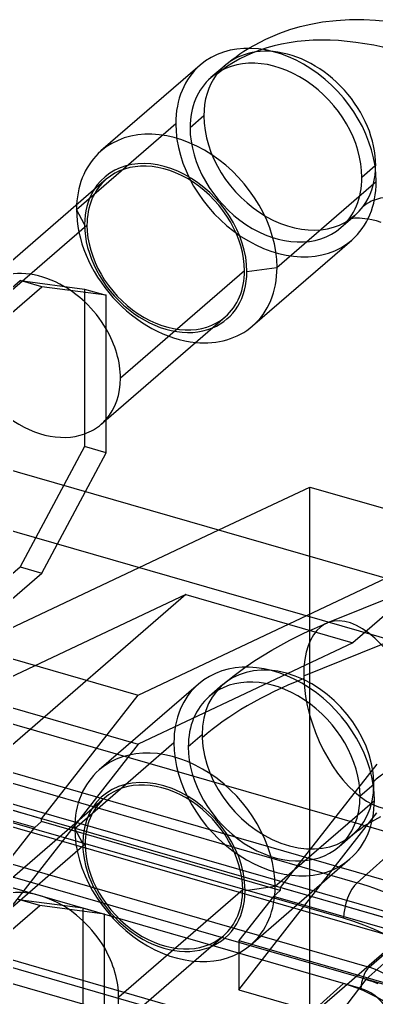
# Model space of a CAD drawing. Header units: millimetres. Extents: x -13.2 to 48.3, y -24.5 to 22.7.
# Drawn here: x 19.99 to 26.47, y 4.9 to 22.64 of the extents above; entities that cross this region are included whole.
import ezdxf

# ---------------------------------------------------------------- set-up
doc = ezdxf.new("R2010")
doc.units = ezdxf.units.MM
doc.layers.add('MAIN-1', color=7, linetype='Continuous')
doc.layers.add('MAIN-2', color=7, linetype='Continuous')

msp = doc.modelspace()

# ---------------------------------------------------------------- linework, layer by layer
at = {"layer": 'MAIN-1'}
for p, q in [((25.081, 22.513), (25.275, 22.558)), ((25.275, 22.558), (25.487, 22.596)), ((25.487, 22.596), (25.732, 22.625)), ((25.732, 22.625), (25.978, 22.64)), ((25.978, 22.64), (26.237, 22.64)), ((26.237, 22.64), (26.45, 22.629)), ((26.45, 22.629), (26.652, 22.61)), ((24.458, 22.286), (24.71, 22.394)), ((24.71, 22.394), (24.892, 22.458)), ((24.892, 22.458), (25.081, 22.513)), ((24.148, 22.119), (24.458, 22.286)), ((23.268, 21.813), (21.468, 20.255)), ((26.452, 19.992), (26.44, 19.983)), ((21.563, 19.741), (19.559, 18.006)), ((24.661, 18.142), (26.461, 19.701)), ((26.313, 19.023), (26.381, 19.01)), ((26.381, 19.01), (26.461, 18.991)), ((26.461, 18.991), (26.547, 18.966)), ((24.218, 17.08), (26.018, 18.638)), ((24.115, 18.069), (24.661, 18.142)), ((27.02, 7.788), (-8.141, 17.938)), ((24.072, 18.081), (21.822, 16.133)), ((19.766, 17.7), (20.003, 17.906)), ((19.812, 17.29), (20.393, 17.793)), ((20.003, 17.906), (21.172, 17.749)), ((20.393, 17.793), (20.003, 17.906)), ((21.562, 17.637), (20.393, 17.793)), ((21.172, 17.749), (21.562, 17.637)), ((21.562, 17.029), (21.562, 17.637)), ((21.562, 15.375), (23.723, 17.247)), ((-9.045, 17.128), (26.116, 6.978)), ((21.562, 15.386), (21.562, 17.029)), ((25.87, 6.332), (-9.291, 16.482)), ((25.87, 5.147), (-9.291, 15.297)), ((21.562, 14.779), (21.562, 15.386)), ((18.634, 14.814), (32.577, 10.789)), ((21.186, 14.077), (21.562, 14.779)), ((-10.393, 14.309), (24.767, 4.159)), ((23.607, 13.378), (25.259, 14.157)), ((25.259, 14.157), (28.29, 13.282)), ((24.62, 3.771), (-10.541, 13.921)), ((26.116, 6.978), (27.02, 7.788)), ((24.767, 4.159), (25.87, 5.147))]:
    msp.add_line(p, q, dxfattribs=at)
for centre, major_axis, ratio, start_param, end_param in [((24.643, 20.226), (1.375, -1.587), 0.75, 0.713724, 3.141672), ((24.893, 20.442), (1.178, -1.361), 0.75, 0.713724, 2.479004), ((22.843, 18.667), (1.375, -1.587), 0.75, 0.713724, 3.141672), ((22.843, 18.667), (1.375, -1.587), 0.75, -3.141514, -2.474652), ((22.643, 18.494), (-1.113, 1.285), 0.75, -2.427868, 0.242885), ((22.643, 18.494), (-1.08, 1.247), 0.75, -2.427868, 0.000079), ((24.893, 20.442), (1.178, -1.361), 0.75, 0.659933, 0.713724), ((24.643, 20.226), (1.375, -1.587), 0.75, 0.000079, 0.713724), ((27.188, 18.387), (-1.047, 0.77), 0.652091, -1.369148, -0.410808), ((22.843, 18.667), (1.375, -1.587), 0.75, 0.000079, 0.713724), ((20.393, 16.545), (-1.08, 1.247), 0.75, -1.14326, -0.269969), ((22.643, 18.494), (-1.113, 1.285), 0.75, 2.898536, 3.855317), ((22.643, 18.494), (-1.08, 1.247), 0.75, -3.141514, -2.427868), ((22.843, 18.667), (1.375, -1.587), 0.75, -0.666942, 0.000079), ((20.393, 16.545), (-1.08, 1.247), 0.75, -2.427868, -1.815314), ((20.393, 16.545), (-1.08, 1.247), 0.75, -3.040423, -2.427868), ((26.12, 6.549), (-0.139, -0.48), 0.433013, -2.536137, -0.982794), ((26.116, 2.935), (3.056, -3.529), 0.75, 0.713724, 2.284521), ((25.87, 2.722), (-2.729, 3.151), 0.75, -2.427868, -0.857072), ((25.87, 2.722), (-1.833, 2.117), 0.75, -2.427868, -0.857072)]:
    msp.add_ellipse(centre, major_axis=major_axis, ratio=ratio, start_param=start_param, end_param=end_param, dxfattribs=at)
at = {"layer": 'MAIN-2'}
for p, q in [((23.918, 21.965), (23.989, 22.016)), ((23.989, 22.016), (24.062, 22.065)), ((24.062, 22.065), (24.148, 22.119)), ((23.714, 21.803), (23.781, 21.859)), ((23.781, 21.859), (23.848, 21.913)), ((23.848, 21.913), (23.918, 21.965)), ((23.714, 21.803), (23.464, 21.587)), ((23.334, 20.892), (23.084, 20.676)), ((21.024, 19.192), (22.824, 20.751)), ((26.44, 19.983), (26.202, 19.776)), ((21.171, 18.919), (21.024, 19.192)), ((25.821, 18.865), (26.071, 19.082)), ((25.992, 19.03), (25.99, 19.029)), ((25.99, 19.029), (25.992, 19.03)), ((26.006, 19.036), (25.992, 19.03)), ((25.992, 19.03), (26, 19.032)), ((26, 19.032), (26.013, 19.034)), ((26.028, 19.05), (26.006, 19.036)), ((26.013, 19.034), (26.036, 19.038)), ((26.049, 19.064), (26.028, 19.05)), ((26.036, 19.038), (26.068, 19.041)), ((26.071, 19.082), (26.049, 19.064)), ((26.068, 19.041), (26.109, 19.042)), ((26.109, 19.042), (26.159, 19.041)), ((26.159, 19.041), (26.205, 19.038)), ((26.205, 19.038), (26.256, 19.032)), ((26.256, 19.032), (26.313, 19.023)), ((21.214, 18.906), (18.964, 16.958)), ((21.172, 17.749), (21.172, 17.518)), ((21.172, 17.518), (21.172, 15.123)), ((21.473, 15.298), (21.562, 15.375)), ((21.172, 15.123), (21.172, 14.891)), ((21.172, 14.891), (20.003, 12.71)), ((21.562, 14.779), (21.172, 14.891)), ((20.393, 12.597), (21.186, 14.077)), ((25.259, 4.544), (25.259, 14.157)), ((32.577, 9.688), (17.941, 13.913)), ((19.109, 11.256), (23.607, 13.378)), ((25.146, 10.733), (30.69, 12.965)), ((29.011, 13.074), (25.578, 11.691)), ((19.422, 12.207), (20.003, 12.71)), ((20.003, 12.71), (20.393, 12.597)), ((19.812, 12.094), (20.393, 12.597)), ((22.14, 10.381), (26.638, 12.503)), ((27.202, 12.34), (26.037, 11.331)), ((23.006, 12.206), (16.359, 6.449)), ((23.006, 12.206), (19.112, 10.369)), ((23.006, 12.206), (26.037, 11.331)), ((25.162, 11.511), (25.44, 11.635)), ((25.44, 11.635), (25.578, 11.691)), ((24.566, 11.2), (24.895, 11.38)), ((24.895, 11.38), (25.162, 11.511)), ((19.109, 11.256), (22.14, 10.381)), ((26.037, 11.331), (22.143, 9.494)), ((24.261, 11.01), (24.566, 11.2)), ((24.1, 10.9), (24.261, 11.01)), ((23.882, 10.738), (24.1, 10.9)), ((23.681, 10.573), (23.882, 10.738)), ((23.235, 10.583), (21.435, 9.024)), ((23.681, 10.573), (23.431, 10.356)), ((15.201, 10.32), (28.877, 6.372)), ((19.112, 10.369), (22.143, 9.494)), ((20.39, 8.138), (22.14, 10.381)), ((13.489, 9.832), (26.977, 5.939)), ((27.4, 6.228), (15.709, 9.603)), ((23.301, 9.662), (23.051, 9.445)), ((31.259, 9.74), (25.259, 4.544)), ((15.926, 9.432), (27.184, 6.182)), ((22.143, 9.494), (19.64, 6.286)), ((20.991, 7.962), (22.791, 9.52)), ((26.47, 9.131), (24.72, 6.888)), ((20.39, 8.138), (17.359, 9.013)), ((15.076, 8.696), (26.334, 5.446)), ((20.265, 7.978), (17.234, 8.853)), ((26.418, 8.762), (26.168, 8.545)), ((21.529, 8.511), (19.279, 6.562)), ((24.628, 6.912), (26.428, 8.47)), ((26.184, 5.056), (14.926, 8.306)), ((23.97, 5.036), (26.473, 8.244)), ((26.381, 8.091), (26.543, 8.179)), ((16.229, 8.132), (26.881, 5.057)), ((20.39, 8.086), (20.265, 7.978)), ((20.39, 8.086), (20.39, 8.138)), ((24.72, 6.836), (20.39, 8.086)), ((26.18, 7.962), (26.245, 8.007)), ((26.245, 8.007), (26.381, 8.091)), ((19.64, 7.177), (20.265, 7.978)), ((21.137, 7.688), (20.991, 7.962)), ((25.788, 7.635), (26.038, 7.851)), ((26.038, 7.851), (26.102, 7.904)), ((26.102, 7.904), (26.18, 7.962)), ((21.181, 7.676), (18.931, 5.727)), ((24.184, 5.849), (25.984, 7.408)), ((24.039, 6.851), (21.789, 4.902)), ((24.082, 6.838), (24.628, 6.912)), ((24.595, 6.728), (24.72, 6.836)), ((27.751, 6.013), (24.72, 6.888)), ((24.72, 6.888), (24.72, 6.836)), ((19.97, 6.675), (21.139, 6.519)), ((20.36, 6.563), (19.97, 6.675)), ((24.595, 6.728), (23.97, 5.927)), ((27.626, 5.853), (24.595, 6.728)), ((16.359, 6.449), (26.751, 3.449)), ((19.779, 6.06), (20.36, 6.563)), ((21.529, 6.406), (20.36, 6.563)), ((21.139, 6.519), (21.139, 6.288)), ((21.139, 6.519), (21.529, 6.406)), ((21.529, 5.799), (21.529, 6.406)), ((21.139, 6.288), (21.139, 3.892)), ((27.4, 6.228), (26.273, 5.222)), ((26.334, 5.446), (27.184, 6.182)), ((21.44, 4.068), (23.69, 6.016)), ((23.97, 5.927), (23.97, 5.036)), ((23.97, 5.927), (27.001, 5.052)), ((21.529, 4.156), (21.529, 5.799)), ((26.273, 5.222), (24.846, 3.356)), ((26.273, 5.222), (26.315, 5.211)), ((26.315, 5.211), (26.358, 5.199)), ((26.358, 5.199), (26.401, 5.184)), ((26.401, 5.184), (26.444, 5.167)), ((26.444, 5.167), (26.488, 5.148)), ((23.97, 5.036), (27.001, 4.161))]:
    msp.add_line(p, q, dxfattribs=at)
for centre, major_axis, ratio, start_param, end_param in [((27.188, 18.387), (-3.947, 2.904), 0.652091, -1.369148, -0.146674), ((24.893, 20.442), (1.178, -1.361), 0.75, 2.479004, 3.309902), ((24.643, 20.226), (1.178, -1.361), 0.75, 0.713724, 3.141672), ((24.643, 20.226), (1.375, -1.587), 0.75, -3.141514, -2.427868), ((24.643, 20.226), (1.178, -1.361), 0.75, -3.141514, -2.427868), ((24.893, 20.442), (1.178, -1.361), 0.75, -2.973284, -2.427868), ((24.893, 20.442), (1.178, -1.361), 0.75, -2.427868, 0.168309), ((24.643, 20.226), (1.375, -1.587), 0.75, -2.427868, 0.000079), ((24.643, 20.226), (1.178, -1.361), 0.75, -2.427868, 0.000079), ((24.893, 20.442), (1.178, -1.361), 0.75, 0.168309, 0.659933), ((22.643, 18.494), (-1.08, 1.247), 0.75, 0.000079, 0.713724), ((24.643, 20.226), (1.178, -1.361), 0.75, 0.000079, 0.713724), ((22.643, 18.494), (-1.113, 1.285), 0.75, 0.242885, 0.713724), ((27.188, 18.387), (-1.047, 0.77), 0.652091, -0.410808, -0.146674), ((22.843, 18.667), (1.375, -1.587), 0.75, -2.474652, -2.427868), ((22.843, 18.667), (1.375, -1.587), 0.75, -2.427868, -0.666942), ((22.643, 18.494), (-1.113, 1.285), 0.75, 0.713724, 2.898536), ((22.643, 18.494), (-1.08, 1.247), 0.75, 0.713724, 3.141672), ((20.393, 16.545), (-1.08, 1.247), 0.75, -1.434003, -1.14326), ((20.393, 16.545), (-1.08, 1.247), 0.75, -1.815314, -1.434003), ((20.393, 16.545), (-1.08, 1.247), 0.75, 0.713724, 2.861452), ((20.393, 16.545), (-1.08, 1.247), 0.75, 2.861452, 3.14161), ((20.393, 16.545), (-1.08, 1.247), 0.75, -3.141575, -3.040423), ((26.25, 10.022), (0.672, -1.67), 0.52454, 0.9653, 4.074567), ((24.61, 8.995), (1.375, -1.587), 0.75, 0.713724, 3.141672), ((24.86, 9.212), (1.178, -1.361), 0.75, 0.748631, 3.855317), ((29.62, 8.004), (-7.296, -0.252), 0.484583, -0.927734, -0.540614), ((24.61, 8.995), (1.178, -1.361), 0.75, 0.713724, 3.141672), ((26.25, 10.022), (0.672, -1.67), 0.52454, -2.208618, -2.176293), ((26.25, 10.022), (0.672, -1.67), 0.52454, -2.176293, 0.932975), ((24.61, 8.995), (1.375, -1.587), 0.75, -3.141514, -2.427868), ((24.61, 8.995), (1.178, -1.361), 0.75, -3.141514, -2.427868), ((24.86, 9.212), (1.178, -1.361), 0.75, -2.427868, -2.392962), ((24.86, 9.212), (1.178, -1.361), 0.75, -2.392962, 0.713724), ((22.81, 7.437), (1.375, -1.587), 0.75, 0.713724, 3.141672), ((24.61, 8.995), (1.375, -1.587), 0.75, -2.427868, 0.000079), ((24.61, 8.995), (1.178, -1.361), 0.75, -2.427868, 0.000079), ((29.62, 8.004), (-3.698, -0.128), 0.484583, -0.927734, -0.540614), ((22.81, 7.437), (1.375, -1.587), 0.75, -3.141514, -2.427868), ((22.61, 7.263), (-1.113, 1.285), 0.75, -2.427868, 0.713724), ((22.61, 7.263), (-1.08, 1.247), 0.75, -2.427868, 0.000079), ((24.86, 9.212), (1.178, -1.361), 0.75, 0.713724, 0.748631), ((24.61, 8.995), (1.178, -1.361), 0.75, 0.000079, 0.713724), ((22.61, 7.263), (-1.08, 1.247), 0.75, 0.000079, 0.713724), ((24.61, 8.995), (1.375, -1.587), 0.75, 0.000079, 0.713724), ((22.81, 7.437), (1.375, -1.587), 0.75, -2.427868, 0.000079), ((22.61, 7.263), (-1.113, 1.285), 0.75, 0.713724, 3.855317), ((22.61, 7.263), (-1.08, 1.247), 0.75, 0.713724, 3.141672), ((20.36, 5.315), (-1.08, 1.247), 0.75, -1.434003, 0), ((22.61, 7.263), (-1.08, 1.247), 0.75, -3.141514, -2.427868), ((22.81, 7.437), (1.375, -1.587), 0.75, 0.000079, 0.713724), ((20.36, 5.315), (-1.08, 1.247), 0.75, -1.815314, -1.434003), ((20.36, 5.315), (-1.08, 1.247), 0.75, 0.713724, 2.861452), ((20.36, 5.315), (-1.08, 1.247), 0.75, -2.427868, -1.815314), ((26.334, 5.186), (0.083, 0.288), 0.433013, 0.588003, 2.158799), ((26.334, 4.58), (0.655, -0.756), 0.75, 0.713724, 2.284521), ((26.184, 4.45), (-0.458, 0.529), 0.75, -2.427868, -0.857072), ((20.36, 5.315), (-1.08, 1.247), 0.75, -3.040423, -2.427868)]:
    msp.add_ellipse(centre, major_axis=major_axis, ratio=ratio, start_param=start_param, end_param=end_param, dxfattribs=at)

doc.saveas('drawing.dxf')
